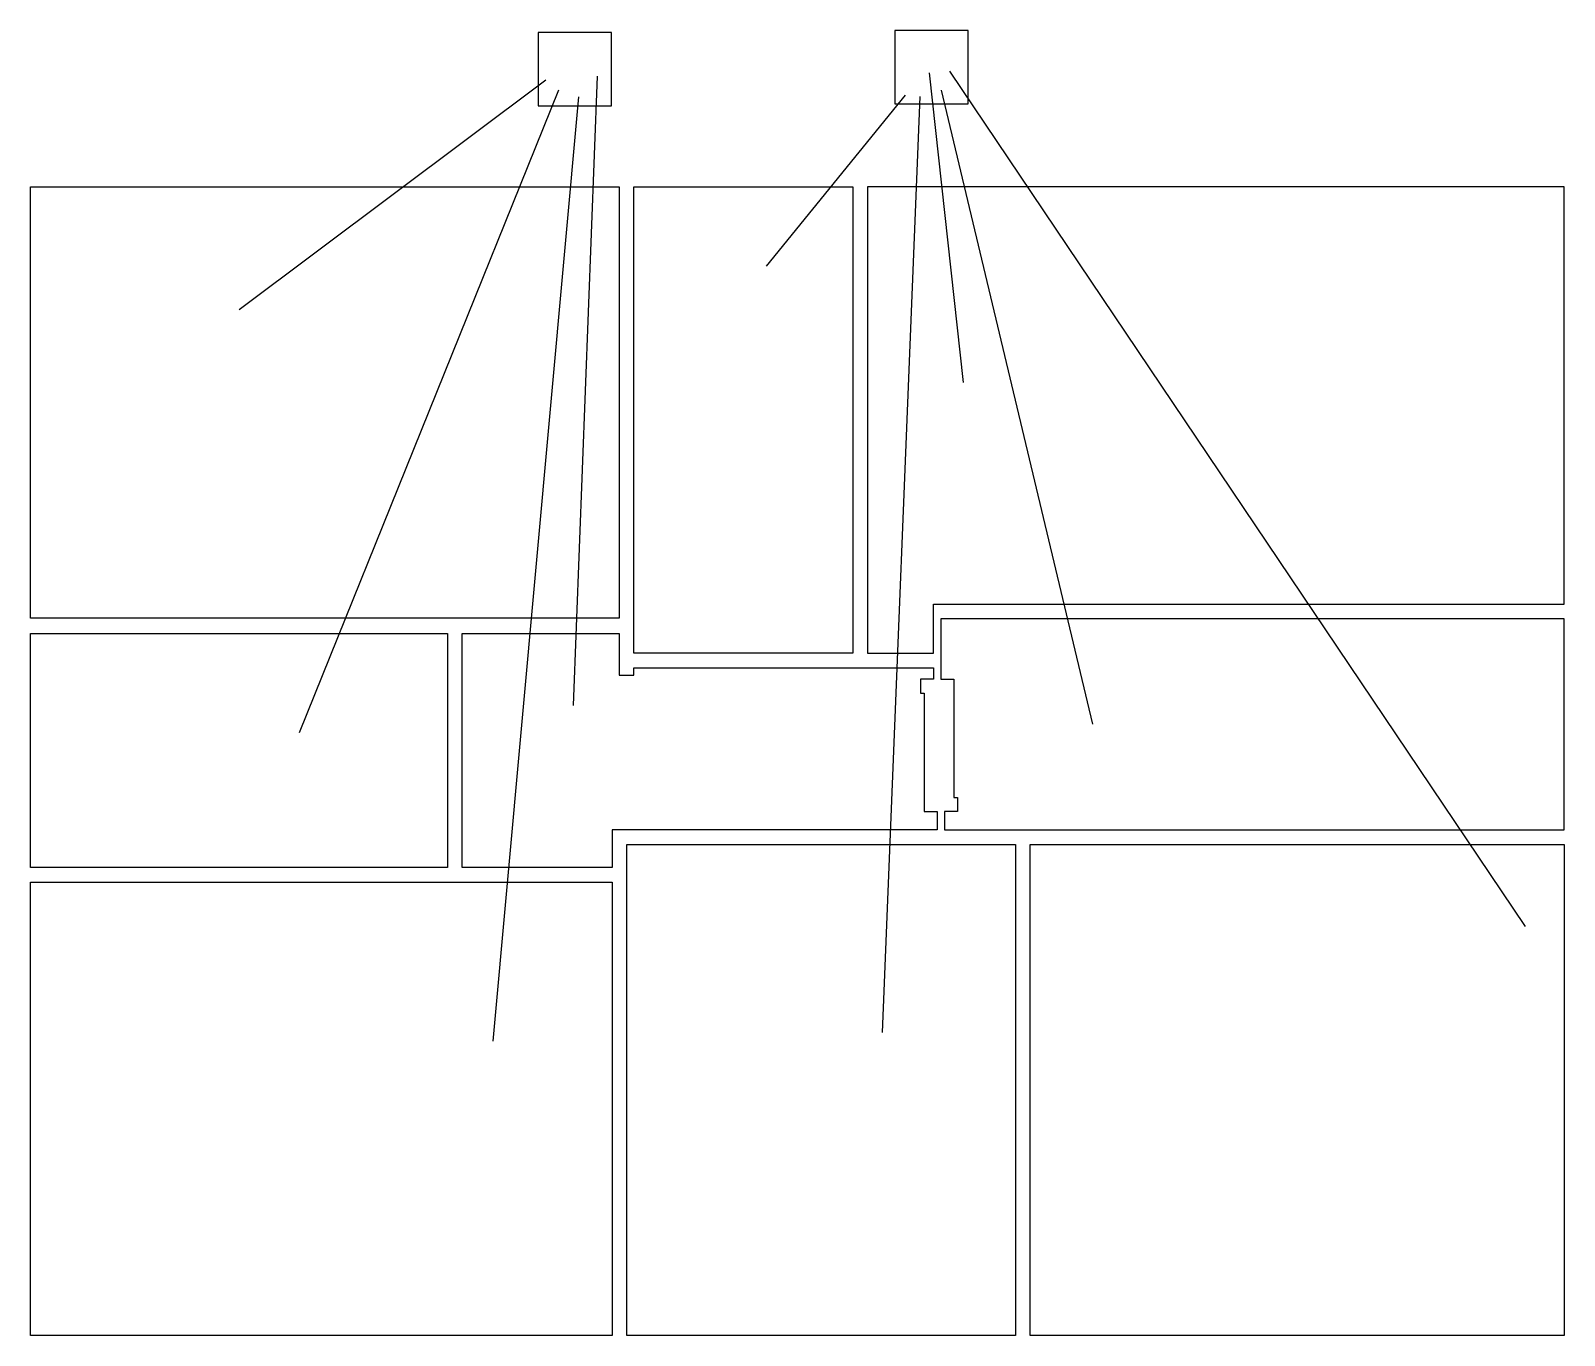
# Model space of a CAD drawing. Header units: millimetres. Extents: x 0.9 to 13.5, y 1.3 to 11.9.
import ezdxf

# ---------------------------------------------------------------- set-up
doc = ezdxf.new("R2010")
doc.units = ezdxf.units.MM
doc.layers.add('AREE LEONARDO', color=7, linetype='Continuous')

msp = doc.modelspace()

# ---------------------------------------------------------------- linework, layer by layer
at = {"layer": 'AREE LEONARDO', "color": 1}
for p, q in [((5.567, 11.558), (5.372, 6.408)), ((8.285, 11.585), (8.563, 9.051)), ((8.451, 11.599), (13.161, 4.601)), ((5.148, 11.527), (2.637, 9.646)), ((5.251, 11.444), (3.128, 6.184)), ((8.383, 11.444), (9.621, 6.255)), ((5.414, 11.39), (4.713, 3.661)), ((8.087, 11.404), (6.949, 10.003)), ((8.207, 11.393), (7.899, 3.732))]:
    msp.add_line(p, q, dxfattribs=at)
for points in [[(8.002, 11.331), (8.602, 11.331), (8.602, 11.931), (8.002, 11.931)], [(5.084, 11.317), (5.684, 11.317), (5.684, 11.917), (5.084, 11.917)]]:
    msp.add_lwpolyline(points, close=True, dxfattribs=at)
at = {"layer": 'AREE LEONARDO', "color": 5}
for points in [[(0.932, 10.654), (5.748, 10.654), (5.748, 7.124), (0.932, 7.124)], [(7.78, 10.654), (7.78, 6.837), (8.32, 6.837), (8.32, 7.238), (13.481, 7.238), (13.481, 10.654)], [(8.38, 7.118), (8.38, 6.623), (8.485, 6.623), (8.485, 5.655), (8.515, 5.655), (8.515, 5.54), (8.41, 5.54), (8.41, 5.391), (13.481, 5.391), (13.481, 7.118)], [(4.462, 6.998), (5.748, 6.998), (5.748, 6.657), (5.868, 6.657), (5.868, 6.717), (8.32, 6.717), (8.32, 6.623), (8.214, 6.623), (8.214, 6.508), (8.244, 6.508), (8.244, 5.655), (8.244, 5.54), (8.35, 5.54), (8.35, 5.391), (5.69, 5.391), (5.69, 5.083), (4.462, 5.083)], [(5.81, 5.271), (8.991, 5.271), (8.991, 1.254), (5.81, 1.254)], [(9.111, 5.271), (13.481, 5.271), (13.481, 1.254), (9.111, 1.254)], [(0.932, 4.963), (5.69, 4.963), (5.69, 1.254), (0.932, 1.254)]]:
    msp.add_lwpolyline(points, close=True, dxfattribs=at)
at = {"layer": 'AREE LEONARDO', "color": 3}
for points in [[(5.868, 10.654), (7.66, 10.654), (7.66, 6.837), (5.868, 6.837)], [(0.932, 6.998), (4.342, 6.998), (4.342, 5.083), (0.932, 5.083)]]:
    msp.add_lwpolyline(points, close=True, dxfattribs=at)

doc.saveas('drawing.dxf')
